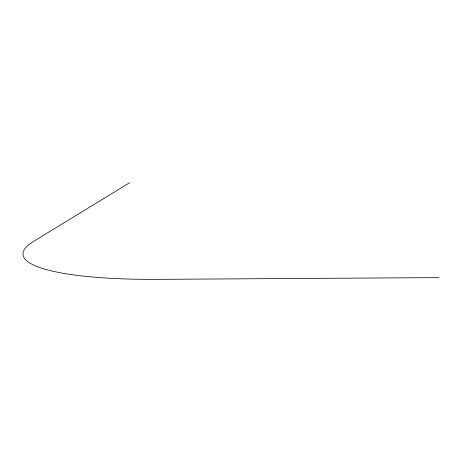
<?xml version="1.0" encoding="UTF-8"?>
<svg xmlns="http://www.w3.org/2000/svg" width="462" height="462" viewBox="0 0 462 462"><rect width="100%" height="100%" fill="white"/><g stroke="black" fill="none" stroke-linecap="round" stroke-linejoin="round"><path stroke-width="0.69" d="M129.753 182.652L33.645 241.36A198.856 36.579 -4.1 0 0 157.305 279.348L438.9 277.616"/></g></svg>
